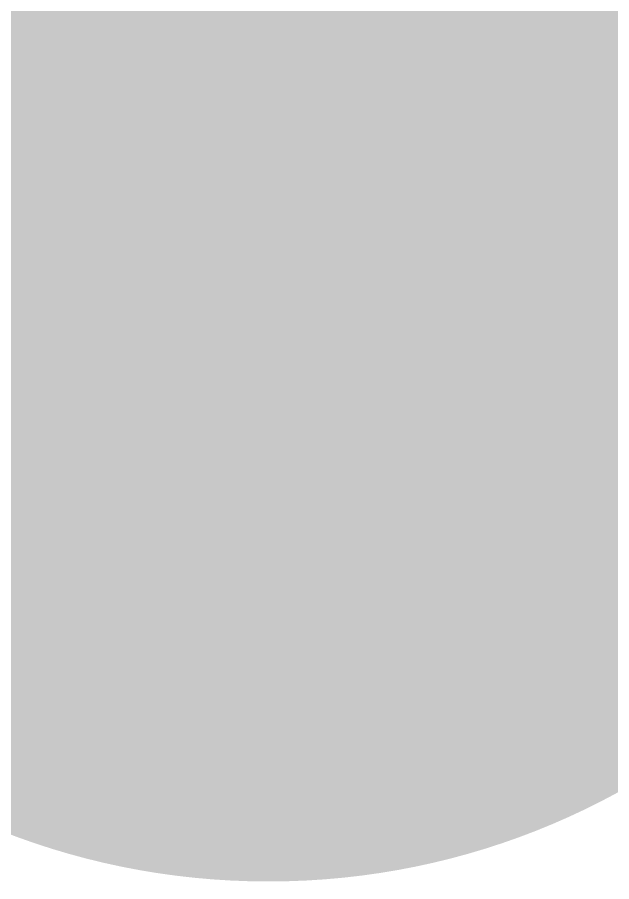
# Model space of a CAD drawing. Header units: inches. Extents: x 1.08 to 4.97, y 2.49 to 3.89.
# Drawn here: x 2.8811 to 2.91401, y 2.80462 to 2.85246 of the extents above; entities that cross this region are included whole.
import ezdxf

# ---------------------------------------------------------------- set-up
doc = ezdxf.new("R2010")
doc.units = ezdxf.units.IN
doc.header["$MEASUREMENT"] = 0
for name, color, linetype in [('Bottom', 5, 'Continuous'), ('Bottom Solder', 6, 'Continuous'), ('Multi-Layer', 9, 'Continuous'), ('Pad Holes', 156, 'Continuous'), ('Top', 1, 'Continuous'), ('Top Solder', 216, 'Continuous')]:
    doc.layers.add(name, color=color, linetype=linetype)

# ---------------------------------------------------------------- blocks, each defined once
blk = doc.blocks.new('AH_2_0MMD_159')
at = {"layer": 'Bottom'}
h = blk.add_hatch(color=5, dxfattribs=at)
edge = h.paths.add_edge_path()
edge.add_arc((0, 0), 0.03937, 0, 360)
at = {"layer": 'Bottom Solder'}
h = blk.add_hatch(color=6, dxfattribs=at)
edge = h.paths.add_edge_path()
edge.add_arc((0, 0), 0.04037, 0, 360)
at = {"layer": 'Multi-Layer'}
h = blk.add_hatch(color=9, dxfattribs=at)
edge = h.paths.add_edge_path()
edge.add_arc((0, 0), 0.03937, 0, 360)
at = {"layer": 'Pad Holes'}
h = blk.add_hatch(color=7, dxfattribs=at)
edge = h.paths.add_edge_path()
edge.add_arc((0, 0), 0.03937, 0, 360)
at = {"layer": 'Top'}
h = blk.add_hatch(color=1, dxfattribs=at)
edge = h.paths.add_edge_path()
edge.add_arc((0, 0), 0.03937, 0, 360)
at = {"layer": 'Top Solder'}
h = blk.add_hatch(color=216, dxfattribs=at)
edge = h.paths.add_edge_path()
edge.add_arc((0, 0), 0.04037, 0, 360)

msp = doc.modelspace()

# ---------------------------------------------------------------- block references
msp.add_blockref('AH_2_0MMD_159', (2.895, 2.845))

doc.saveas('drawing.dxf')
